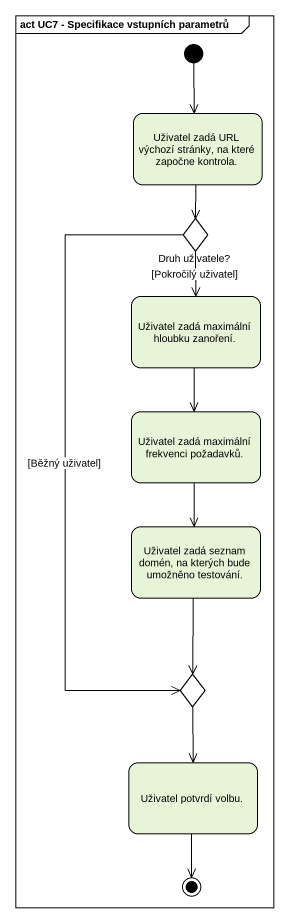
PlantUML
@startuml
mainframe act UC7 - Specifikace vstupních parametrů
hide empty description
state "Uživatel zadá URL výchozí stránky, na které započne kontrola." as Uživatel_zadá_URL_výchozí
state "Druh uživatele?" as Druh_uživatele <<choice>>
state "Uživatel zadá maximální hloubku zanoření." as Uživatel_zadá_maximální
state "Uživatel zadá maximální frekvenci požadavků." as Uživatel_zadá_maximální_2
state "Uživatel zadá seznam domén, na kterých bude umožněno testování." as Uživatel_zadá_seznam_domén
state choice1 <<choice>>
state "Uživatel potvrdí volbu." as Uživatel_potvrdí_volbu
[*] --> Uživatel_zadá_URL_výchozí
Uživatel_zadá_URL_výchozí --> Druh_uživatele
Druh_uživatele --> Uživatel_zadá_maximální : [Pokročilý uživatel]
Druh_uživatele --> choice1 : [Běžný uživatel]
Uživatel_zadá_maximální --> Uživatel_zadá_maximální_2
Uživatel_zadá_maximální_2 --> Uživatel_zadá_seznam_domén
Uživatel_zadá_seznam_domén --> choice1
choice1 --> Uživatel_potvrdí_volbu
Uživatel_potvrdí_volbu --> [*]
@enduml
